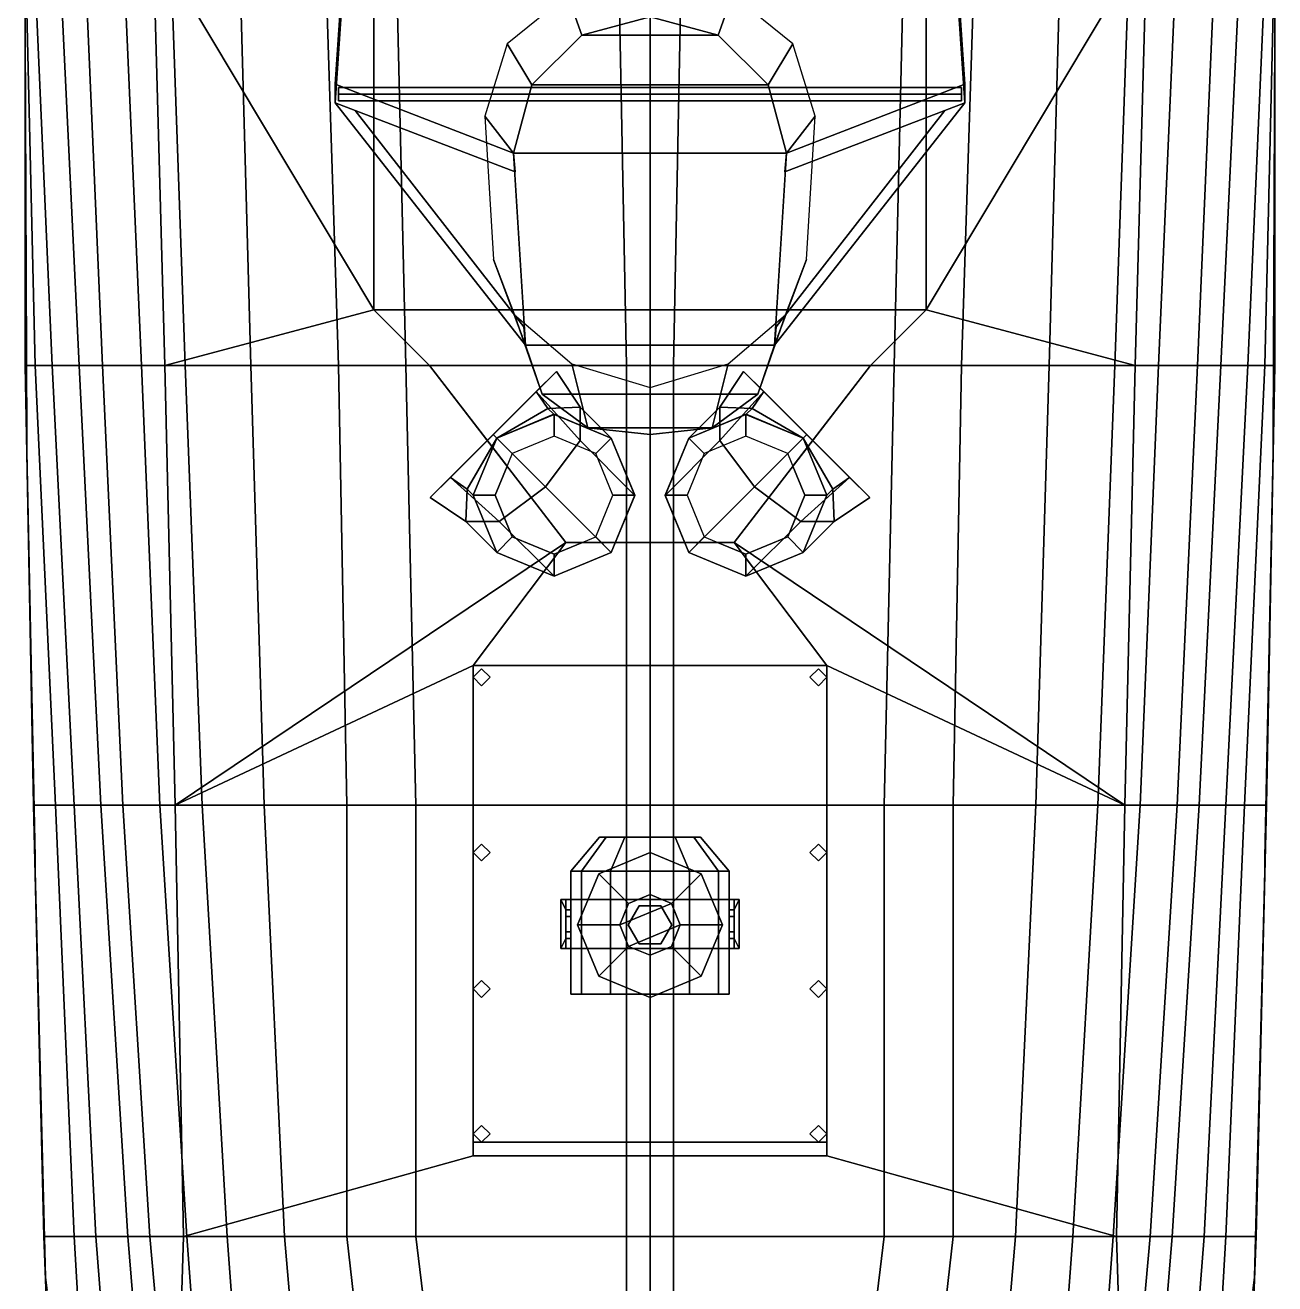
# Model space of a CAD drawing. Header units: millimetres. Extents: x -3.8 to 3.8, y -36.3 to 63.6.
# Drawn here: x -3.71 to 3.71, y -13.58 to -6.11 of the extents above; entities that cross this region are included whole.
import ezdxf

# ---------------------------------------------------------------- set-up
doc = ezdxf.new("R2010")
doc.units = ezdxf.units.MM
doc.layers.add('railings', color=6, linetype='Continuous')
doc.layers.add('superstructure', color=3, linetype='Continuous')

msp = doc.modelspace()

# ---------------------------------------------------------------- linework, layer by layer
for points in [[(-3.71, -5.61, 1.01), (-3.66, -5.61, 0.53), (-3.55, -8.13, 0.53), (-3.65, -8.13, 1.01)], [(-3.71, -5.61, 1.71), (-3.71, -5.61, 1.01), (-3.65, -8.13, 1.01), (-3.71, -8.13, 1.71)], [(-3.66, -5.61, 0.53), (-3.51, -5.61), (-3.39, -8.13), (-3.55, -8.13, 0.53)], [(-3.51, -5.61), (-3.36, -5.61, -0.27), (-3.25, -8.13, -0.27), (-3.39, -8.13)], [(-3.36, -5.61, -0.27), (-3.13, -5.61, -0.57), (-3.02, -8.13, -0.57), (-3.25, -8.13, -0.27)], [(-3.13, -5.61, -0.57), (-2.85, -5.61, -0.82), (-2.76, -8.13, -0.82), (-3.02, -8.13, -0.57)], [(-2.85, -5.61, -0.82), (-2.44, -5.61, -1.11), (-2.37, -8.13, -1.11), (-2.76, -8.13, -0.82)], [(-2.44, -5.61, -1.11), (-1.93, -5.61, -1.38), (-1.85, -8.13, -1.38), (-2.37, -8.13, -1.11)], [(-1.93, -5.61, -1.38), (-1.51, -5.61, -1.53), (-1.45, -8.13, -1.53), (-1.85, -8.13, -1.38)], [(-1.51, -5.61, -1.53), (-0.19, -5.61, -1.93), (-0.14, -8.13, -1.93), (-1.45, -8.13, -1.53)], [(0, -8.13, -1.93), (-0.14, -8.13, -1.93), (-0.19, -5.61, -1.93), (0, -5.61, -1.93)], [(0, -5.61, -1.93), (0.19, -5.61, -1.93), (0.14, -8.13, -1.93), (0, -8.13, -1.93)], [(1.45, -8.13, -1.53), (0.14, -8.13, -1.93), (0.19, -5.61, -1.93), (1.51, -5.61, -1.53)], [(1.85, -8.13, -1.38), (1.45, -8.13, -1.53), (1.51, -5.61, -1.53), (1.93, -5.61, -1.38)], [(2.37, -8.13, -1.11), (1.85, -8.13, -1.38), (1.93, -5.61, -1.38), (2.44, -5.61, -1.11)], [(2.76, -8.13, -0.82), (2.37, -8.13, -1.11), (2.44, -5.61, -1.11), (2.85, -5.61, -0.82)], [(3.02, -8.13, -0.57), (2.76, -8.13, -0.82), (2.85, -5.61, -0.82), (3.13, -5.61, -0.57)], [(3.25, -8.13, -0.27), (3.02, -8.13, -0.57), (3.13, -5.61, -0.57), (3.36, -5.61, -0.27)], [(3.39, -8.13), (3.25, -8.13, -0.27), (3.36, -5.61, -0.27), (3.51, -5.61)], [(3.55, -8.13, 0.53), (3.39, -8.13), (3.51, -5.61), (3.66, -5.61, 0.53)], [(3.65, -8.13, 1.01), (3.55, -8.13, 0.53), (3.66, -5.61, 0.53), (3.71, -5.61, 1.01)], [(3.71, -8.13, 1.71), (3.65, -8.13, 1.01), (3.71, -5.61, 1.01), (3.71, -5.61, 1.71)], [(-3.71, -8.13, 1.71), (-3.65, -8.13, 1.01), (-3.53, -10.74, 1.01), (-3.66, -10.74, 1.71)], [(-3.65, -8.13, 1.01), (-3.55, -8.13, 0.53), (-3.42, -10.74, 0.53), (-3.53, -10.74, 1.01)], [(-3.55, -8.13, 0.53), (-3.39, -8.13), (-3.26, -10.74), (-3.42, -10.74, 0.53)], [(-3.39, -8.13), (-3.25, -8.13, -0.27), (-3.13, -10.74, -0.27), (-3.26, -10.74)], [(-3.25, -8.13, -0.27), (-3.02, -8.13, -0.57), (-2.91, -10.74, -0.57), (-3.13, -10.74, -0.27)], [(-3.02, -8.13, -0.57), (-2.76, -8.13, -0.82), (-2.66, -10.74, -0.82), (-2.91, -10.74, -0.57)], [(-2.76, -8.13, -0.82), (-2.37, -8.13, -1.11), (-2.29, -10.74, -1.11), (-2.66, -10.74, -0.82)], [(-2.37, -8.13, -1.11), (-1.85, -8.13, -1.38), (-1.8, -10.74, -1.38), (-2.29, -10.74, -1.11)], [(-1.85, -8.13, -1.38), (-1.45, -8.13, -1.53), (-1.39, -10.74, -1.53), (-1.8, -10.74, -1.38)], [(-1.45, -8.13, -1.53), (-0.14, -8.13, -1.93), (-0.14, -10.74, -1.93), (-1.39, -10.74, -1.53)], [(0, -10.74, -1.93), (-0.14, -10.74, -1.93), (-0.14, -8.13, -1.93), (0, -8.13, -1.93)], [(0, -8.13, -1.93), (0.14, -8.13, -1.93), (0.14, -10.74, -1.93), (0, -10.74, -1.93)], [(1.39, -10.74, -1.53), (0.14, -10.74, -1.93), (0.14, -8.13, -1.93), (1.45, -8.13, -1.53)], [(1.8, -10.74, -1.38), (1.39, -10.74, -1.53), (1.45, -8.13, -1.53), (1.85, -8.13, -1.38)], [(2.29, -10.74, -1.11), (1.8, -10.74, -1.38), (1.85, -8.13, -1.38), (2.37, -8.13, -1.11)], [(2.66, -10.74, -0.82), (2.29, -10.74, -1.11), (2.37, -8.13, -1.11), (2.76, -8.13, -0.82)], [(2.91, -10.74, -0.57), (2.66, -10.74, -0.82), (2.76, -8.13, -0.82), (3.02, -8.13, -0.57)], [(3.13, -10.74, -0.27), (2.91, -10.74, -0.57), (3.02, -8.13, -0.57), (3.25, -8.13, -0.27)], [(3.26, -10.74), (3.13, -10.74, -0.27), (3.25, -8.13, -0.27), (3.39, -8.13)], [(3.42, -10.74, 0.53), (3.26, -10.74), (3.39, -8.13), (3.55, -8.13, 0.53)], [(3.53, -10.74, 1.01), (3.42, -10.74, 0.53), (3.55, -8.13, 0.53), (3.65, -8.13, 1.01)], [(3.66, -10.74, 1.71), (3.53, -10.74, 1.01), (3.65, -8.13, 1.01), (3.71, -8.13, 1.71)], [(-3.66, -10.74, 1.71), (-3.53, -10.74, 1.01), (-3.42, -13.3, 1.01), (-3.6, -13.3, 1.71)], [(-3.53, -10.74, 1.01), (-3.42, -10.74, 0.53), (-3.29, -13.3, 0.53), (-3.42, -13.3, 1.01)], [(-3.42, -10.74, 0.53), (-3.26, -10.74), (-3.1, -13.3), (-3.29, -13.3, 0.53)], [(-3.26, -10.74), (-3.13, -10.74, -0.27), (-2.97, -13.3, -0.27), (-3.1, -13.3)], [(-3.13, -10.74, -0.27), (-2.91, -10.74, -0.57), (-2.75, -13.3, -0.57), (-2.97, -13.3, -0.27)], [(-2.91, -10.74, -0.57), (-2.66, -10.74, -0.82), (-2.51, -13.3, -0.82), (-2.75, -13.3, -0.57)], [(-2.66, -10.74, -0.82), (-2.29, -10.74, -1.11), (-2.17, -13.3, -1.11), (-2.51, -13.3, -0.82)], [(-2.29, -10.74, -1.11), (-1.8, -10.74, -1.38), (-1.8, -13.3, -1.32), (-2.17, -13.3, -1.11)], [(-1.8, -10.74, -1.38), (-1.39, -10.74, -1.53), (-1.39, -13.3, -1.47), (-1.8, -13.3, -1.32)], [(-1.39, -10.74, -1.53), (-0.14, -10.74, -1.93), (-0.14, -13.3, -1.87), (-1.39, -13.3, -1.47)], [(0, -13.3, -1.87), (-0.14, -13.3, -1.87), (-0.14, -10.74, -1.93), (0, -10.74, -1.93)], [(0, -10.74, -1.93), (0.14, -10.74, -1.93), (0.14, -13.3, -1.87), (0, -13.3, -1.87)], [(1.39, -13.3, -1.47), (0.14, -13.3, -1.87), (0.14, -10.74, -1.93), (1.39, -10.74, -1.53)], [(1.8, -13.3, -1.32), (1.39, -13.3, -1.47), (1.39, -10.74, -1.53), (1.8, -10.74, -1.38)], [(2.17, -13.3, -1.11), (1.8, -13.3, -1.32), (1.8, -10.74, -1.38), (2.29, -10.74, -1.11)], [(2.51, -13.3, -0.82), (2.17, -13.3, -1.11), (2.29, -10.74, -1.11), (2.66, -10.74, -0.82)], [(2.75, -13.3, -0.57), (2.51, -13.3, -0.82), (2.66, -10.74, -0.82), (2.91, -10.74, -0.57)], [(2.97, -13.3, -0.27), (2.75, -13.3, -0.57), (2.91, -10.74, -0.57), (3.13, -10.74, -0.27)], [(3.1, -13.3), (2.97, -13.3, -0.27), (3.13, -10.74, -0.27), (3.26, -10.74)], [(3.29, -13.3, 0.53), (3.1, -13.3), (3.26, -10.74), (3.42, -10.74, 0.53)], [(3.42, -13.3, 1.01), (3.29, -13.3, 0.53), (3.42, -10.74, 0.53), (3.53, -10.74, 1.01)], [(3.6, -13.3, 1.71), (3.42, -13.3, 1.01), (3.53, -10.74, 1.01), (3.66, -10.74, 1.71)], [(-3.6, -13.3, 1.71), (-3.42, -13.3, 1.01), (-3.27, -15.86, 1.01), (-3.5, -15.86, 1.71)], [(-3.42, -13.3, 1.01), (-3.29, -13.3, 0.53), (-3.09, -15.86, 0.53), (-3.27, -15.86, 1.01)], [(-3.29, -13.3, 0.53), (-3.1, -13.3), (-2.89, -15.86), (-3.09, -15.86, 0.53)], [(-3.1, -13.3), (-2.97, -13.3, -0.27), (-2.74, -15.86, -0.27), (-2.89, -15.86)], [(-2.97, -13.3, -0.27), (-2.75, -13.3, -0.57), (-2.56, -15.86, -0.57), (-2.74, -15.86, -0.27)], [(-2.75, -13.3, -0.57), (-2.51, -13.3, -0.82), (-2.32, -15.86, -0.82), (-2.56, -15.86, -0.57)], [(-2.51, -13.3, -0.82), (-2.17, -13.3, -1.11), (-1.95, -15.86, -1.11), (-2.32, -15.86, -0.82)], [(-2.17, -13.3, -1.11), (-1.8, -13.3, -1.32), (-1.51, -15.86, -1.32), (-1.95, -15.86, -1.11)], [(-1.8, -13.3, -1.32), (-1.39, -13.3, -1.47), (-1.08, -15.86, -1.47), (-1.51, -15.86, -1.32)], [(-1.39, -13.3, -1.47), (-0.14, -13.3, -1.87), (-0.14, -15.86, -1.76), (-1.08, -15.86, -1.47)], [(0, -15.86, -1.76), (-0.14, -15.86, -1.76), (-0.14, -13.3, -1.87), (0, -13.3, -1.87)], [(0, -13.3, -1.87), (0.14, -13.3, -1.87), (0.14, -15.86, -1.76), (0, -15.86, -1.76)], [(1.08, -15.86, -1.47), (0.14, -15.86, -1.76), (0.14, -13.3, -1.87), (1.39, -13.3, -1.47)], [(1.51, -15.86, -1.32), (1.08, -15.86, -1.47), (1.39, -13.3, -1.47), (1.8, -13.3, -1.32)], [(1.95, -15.86, -1.11), (1.51, -15.86, -1.32), (1.8, -13.3, -1.32), (2.17, -13.3, -1.11)], [(2.32, -15.86, -0.82), (1.95, -15.86, -1.11), (2.17, -13.3, -1.11), (2.51, -13.3, -0.82)], [(2.56, -15.86, -0.57), (2.32, -15.86, -0.82), (2.51, -13.3, -0.82), (2.75, -13.3, -0.57)], [(2.74, -15.86, -0.27), (2.56, -15.86, -0.57), (2.75, -13.3, -0.57), (2.97, -13.3, -0.27)], [(2.89, -15.86), (2.74, -15.86, -0.27), (2.97, -13.3, -0.27), (3.1, -13.3)], [(3.09, -15.86, 0.53), (2.89, -15.86), (3.1, -13.3), (3.29, -13.3, 0.53)], [(3.27, -15.86, 1.01), (3.09, -15.86, 0.53), (3.29, -13.3, 0.53), (3.42, -13.3, 1.01)], [(3.5, -15.86, 1.71), (3.27, -15.86, 1.01), (3.42, -13.3, 1.01), (3.6, -13.3, 1.71)]]:
    msp.add_3dface(points)
at = {"layer": 'railings'}
for points in [[(-3.71, -6.07, 1.71), (-3.71, -6.07, 2.71), (-3.71, -6.15, 2.71), (-3.71, -6.15, 1.71)], [(-3.71, -6.15, 1.71), (-3.71, -6.15, 2.71), (-3.71, -6.07, 2.71), (-3.71, -6.07, 1.71)], [(3.71, -6.07, 1.71), (3.71, -6.07, 2.71), (3.71, -6.15, 2.71), (3.71, -6.15, 1.71)], [(3.71, -6.15, 1.71), (3.71, -6.15, 2.71), (3.71, -6.07, 2.71), (3.71, -6.07, 1.71)], [(-3.7, -8.56, 2.71), (-3.71, -6.15, 2.71), (-3.71, -6.15, 2.63), (-3.7, -8.56, 2.63)], [(-3.7, -8.56, 2.63), (-3.71, -6.15, 2.63), (-3.71, -6.15, 2.71), (-3.7, -8.56, 2.71)], [(-3.7, -8.56, 2.24), (-3.71, -6.15, 2.24), (-3.71, -6.15, 2.16), (-3.7, -8.56, 2.16)], [(-3.7, -8.56, 2.16), (-3.71, -6.15, 2.16), (-3.71, -6.15, 2.24), (-3.7, -8.56, 2.24)], [(3.7, -8.56, 2.16), (3.71, -6.15, 2.16), (3.71, -6.15, 2.24), (3.7, -8.56, 2.24)], [(3.7, -8.56, 2.24), (3.71, -6.15, 2.24), (3.71, -6.15, 2.16), (3.7, -8.56, 2.16)], [(3.7, -8.56, 2.71), (3.71, -6.15, 2.71), (3.71, -6.15, 2.63), (3.7, -8.56, 2.63)], [(3.7, -8.56, 2.63), (3.71, -6.15, 2.63), (3.71, -6.15, 2.71), (3.7, -8.56, 2.71)], [(-3.7, -8.64, 1.71), (-3.7, -8.64, 2.71), (-3.7, -8.56, 2.71), (-3.7, -8.56, 1.71)], [(-3.7, -8.56, 1.71), (-3.7, -8.56, 2.71), (-3.7, -8.64, 2.71), (-3.7, -8.64, 1.71)], [(3.7, -8.64, 1.71), (3.7, -8.64, 2.71), (3.7, -8.56, 2.71), (3.7, -8.56, 1.71)], [(3.7, -8.56, 1.71), (3.7, -8.56, 2.71), (3.7, -8.64, 2.71), (3.7, -8.64, 1.71)], [(-3.65, -11.05, 2.63), (-3.7, -8.64, 2.63), (-3.7, -8.64, 2.71), (-3.65, -11.05, 2.71)], [(-3.65, -11.05, 2.71), (-3.7, -8.64, 2.71), (-3.7, -8.64, 2.63), (-3.65, -11.05, 2.63)], [(-3.65, -11.05, 2.16), (-3.7, -8.64, 2.16), (-3.7, -8.64, 2.24), (-3.65, -11.05, 2.24)], [(-3.65, -11.05, 2.24), (-3.7, -8.64, 2.24), (-3.7, -8.64, 2.16), (-3.65, -11.05, 2.16)], [(3.65, -11.05, 2.24), (3.7, -8.64, 2.24), (3.7, -8.64, 2.16), (3.65, -11.05, 2.16)], [(3.65, -11.05, 2.16), (3.7, -8.64, 2.16), (3.7, -8.64, 2.24), (3.65, -11.05, 2.24)], [(3.65, -11.05, 2.63), (3.7, -8.64, 2.63), (3.7, -8.64, 2.71), (3.65, -11.05, 2.71)], [(3.65, -11.05, 2.71), (3.7, -8.64, 2.71), (3.7, -8.64, 2.63), (3.65, -11.05, 2.63)], [(-1.05, -9.99, 4.04), (-1.05, -9.99, 5.04), (-1.05, -9.91, 5.04), (-1.05, -9.91, 4.04)], [(-1.05, -9.91, 4.04), (-1.05, -9.91, 5.04), (-1.05, -9.99, 5.04), (-1.05, -9.99, 4.04)], [(-1.05, -9.91, 4.57), (1.05, -9.91, 4.57), (1.05, -9.91, 4.49), (-1.05, -9.91, 4.49)], [(-1.05, -9.91, 4.49), (1.05, -9.91, 4.49), (1.05, -9.91, 4.57), (-1.05, -9.91, 4.57)], [(-1.05, -9.91, 4.96), (1.05, -9.91, 4.96), (1.05, -9.91, 5.04), (-1.05, -9.91, 5.04)], [(-1.05, -9.91, 5.04), (1.05, -9.91, 5.04), (1.05, -9.91, 4.96), (-1.05, -9.91, 4.96)], [(1.05, -9.91, 4.04), (1.05, -9.91, 5.04), (1.05, -9.99, 5.04), (1.05, -9.99, 4.04)], [(1.05, -9.99, 4.04), (1.05, -9.99, 5.04), (1.05, -9.91, 5.04), (1.05, -9.91, 4.04)], [(-1.05, -11.31, 4.96), (-1.05, -9.99, 4.96), (-1.05, -9.99, 5.04), (-1.05, -11.31, 5.04)], [(-1.05, -11.31, 5.04), (-1.05, -9.99, 5.04), (-1.05, -9.99, 4.96), (-1.05, -11.31, 4.96)], [(-1.05, -11.31, 4.49), (-1.05, -9.99, 4.49), (-1.05, -9.99, 4.57), (-1.05, -11.31, 4.57)], [(-1.05, -11.31, 4.57), (-1.05, -9.99, 4.57), (-1.05, -9.99, 4.49), (-1.05, -11.31, 4.49)], [(1.05, -11.31, 4.57), (1.05, -9.99, 4.57), (1.05, -9.99, 4.49), (1.05, -11.31, 4.49)], [(1.05, -11.31, 4.49), (1.05, -9.99, 4.49), (1.05, -9.99, 4.57), (1.05, -11.31, 4.57)], [(1.05, -11.31, 4.96), (1.05, -9.99, 4.96), (1.05, -9.99, 5.04), (1.05, -11.31, 5.04)], [(1.05, -11.31, 5.04), (1.05, -9.99, 5.04), (1.05, -9.99, 4.96), (1.05, -11.31, 4.96)], [(-3.65, -11.05, 1.71), (-3.65, -11.05, 2.71), (-3.65, -11.13, 2.71), (-3.65, -11.13, 1.71)], [(-3.65, -11.13, 1.71), (-3.65, -11.13, 2.71), (-3.65, -11.05, 2.71), (-3.65, -11.05, 1.71)], [(3.65, -11.05, 1.71), (3.65, -11.05, 2.71), (3.65, -11.13, 2.71), (3.65, -11.13, 1.71)], [(3.65, -11.13, 1.71), (3.65, -11.13, 2.71), (3.65, -11.05, 2.71), (3.65, -11.05, 1.71)], [(-3.59, -13.54, 2.71), (-3.65, -11.13, 2.71), (-3.65, -11.13, 2.63), (-3.59, -13.54, 2.63)], [(-3.59, -13.54, 2.63), (-3.65, -11.13, 2.63), (-3.65, -11.13, 2.71), (-3.59, -13.54, 2.71)], [(-3.59, -13.54, 2.16), (-3.65, -11.13, 2.16), (-3.65, -11.13, 2.24), (-3.59, -13.54, 2.24)], [(-3.59, -13.54, 2.24), (-3.65, -11.13, 2.24), (-3.65, -11.13, 2.16), (-3.59, -13.54, 2.16)], [(3.59, -13.54, 2.24), (3.65, -11.13, 2.24), (3.65, -11.13, 2.16), (3.59, -13.54, 2.16)], [(3.59, -13.54, 2.16), (3.65, -11.13, 2.16), (3.65, -11.13, 2.24), (3.59, -13.54, 2.24)], [(3.59, -13.54, 2.63), (3.65, -11.13, 2.63), (3.65, -11.13, 2.71), (3.59, -13.54, 2.71)], [(3.59, -13.54, 2.71), (3.65, -11.13, 2.71), (3.65, -11.13, 2.63), (3.59, -13.54, 2.63)], [(-1.05, -11.31, 4.04), (-1.05, -11.31, 5.04), (-1.05, -11.39, 5.04), (-1.05, -11.39, 4.04)], [(-1.05, -11.39, 4.04), (-1.05, -11.39, 5.04), (-1.05, -11.31, 5.04), (-1.05, -11.31, 4.04)], [(1.05, -11.39, 4.04), (1.05, -11.39, 5.04), (1.05, -11.31, 5.04), (1.05, -11.31, 4.04)], [(1.05, -11.31, 4.04), (1.05, -11.31, 5.04), (1.05, -11.39, 5.04), (1.05, -11.39, 4.04)], [(-1.05, -12.66, 4.96), (-1.05, -11.39, 4.96), (-1.05, -11.39, 5.04), (-1.05, -12.66, 5.04)], [(-1.05, -12.66, 5.04), (-1.05, -11.39, 5.04), (-1.05, -11.39, 4.96), (-1.05, -12.66, 4.96)], [(-1.05, -12.66, 4.57), (-1.05, -11.39, 4.57), (-1.05, -11.39, 4.49), (-1.05, -12.66, 4.49)], [(-1.05, -12.66, 4.49), (-1.05, -11.39, 4.49), (-1.05, -11.39, 4.57), (-1.05, -12.66, 4.57)], [(1.05, -12.66, 4.49), (1.05, -11.39, 4.49), (1.05, -11.39, 4.57), (1.05, -12.66, 4.57)], [(1.05, -12.66, 4.57), (1.05, -11.39, 4.57), (1.05, -11.39, 4.49), (1.05, -12.66, 4.49)], [(1.05, -12.66, 5.04), (1.05, -11.39, 5.04), (1.05, -11.39, 4.96), (1.05, -12.66, 4.96)], [(1.05, -12.66, 4.96), (1.05, -11.39, 4.96), (1.05, -11.39, 5.04), (1.05, -12.66, 5.04)], [(-1.05, -12.66, 4.04), (-1.05, -12.66, 5.04), (-1.05, -12.74, 5.04), (-1.05, -12.74, 4.04)], [(-1.05, -12.74, 4.04), (-1.05, -12.74, 5.04), (-1.05, -12.66, 5.04), (-1.05, -12.66, 4.04)], [(1.05, -12.66, 4.04), (1.05, -12.66, 5.04), (1.05, -12.74, 5.04), (1.05, -12.74, 4.04)], [(1.05, -12.74, 4.04), (1.05, -12.74, 5.04), (1.05, -12.66, 5.04), (1.05, -12.66, 4.04)], [(-1.05, -12.74, 4.96), (1.05, -12.74, 4.96), (1.05, -12.74, 5.04), (-1.05, -12.74, 5.04)], [(-1.05, -12.74, 5.04), (1.05, -12.74, 5.04), (1.05, -12.74, 4.96), (-1.05, -12.74, 4.96)], [(-1.05, -12.74, 4.57), (1.05, -12.74, 4.57), (1.05, -12.74, 4.49), (-1.05, -12.74, 4.49)], [(-1.05, -12.74, 4.49), (1.05, -12.74, 4.49), (1.05, -12.74, 4.57), (-1.05, -12.74, 4.57)], [(-3.58, -13.62, 1.71), (-3.58, -13.62, 2.71), (-3.59, -13.54, 2.71), (-3.59, -13.54, 1.71)], [(-3.59, -13.54, 1.71), (-3.59, -13.54, 2.71), (-3.58, -13.62, 2.71), (-3.58, -13.62, 1.71)], [(3.59, -13.54, 1.71), (3.59, -13.54, 2.71), (3.58, -13.62, 2.71), (3.58, -13.62, 1.71)], [(3.58, -13.62, 1.71), (3.58, -13.62, 2.71), (3.59, -13.54, 2.71), (3.59, -13.54, 1.71)]]:
    msp.add_3dface(points, dxfattribs=at)
at = {"layer": 'superstructure'}
for points in [[(-0.5, 13.67, 17.71), (-0.5, 13.76, 17.69), (-1.87, -6.46, 8.6), (-1.87, -6.57, 8.6)], [(-1.87, -6.57, 8.6), (-1.87, -6.46, 8.6), (-0.5, 13.76, 17.69), (-0.5, 13.67, 17.71)], [(1.87, -6.57, 8.6), (1.87, -6.46, 8.6), (0.5, 13.76, 17.69), (0.5, 13.67, 17.71)], [(0.5, 13.67, 17.71), (0.5, 13.76, 17.69), (1.87, -6.46, 8.6), (1.87, -6.57, 8.6)], [(-1.64, -4.16, 2.0585), (-3, -3.08, 2.05), (-2.95, -5.61, 2.07), (-1.64, -7.8, 2.0874)], [(2.95, -5.61, 2.07), (3, -3.08, 2.05), (1.64, -4.16, 2.0585), (1.64, -7.8, 2.0874)], [(1.64, -7.8, 2.72), (1.64, -4.16, 2.72), (-1.64, -4.16, 2.72), (-1.64, -7.8, 2.72)], [(-1.64, -4.16, 2.72), (-1.64, -4.16, 2.0585), (-1.64, -7.8, 2.0874), (-1.64, -7.8, 2.72)], [(1.64, -7.8, 2.0874), (1.64, -4.16, 2.0585), (1.64, -4.16, 2.72), (1.64, -7.8, 2.72)], [(-3.71, -5.61, 1.71), (-3.71, -8.13, 1.71), (-2.88, -8.13, 2.09), (-2.95, -5.61, 2.07)], [(-2.88, -8.13, 2.09), (-2.88, -8.13, 2.09), (-1.64, -7.8, 2.0874), (-2.95, -5.61, 2.07)], [(2.88, -8.13, 2.09), (2.95, -5.61, 2.07), (1.64, -7.8, 2.0874)], [(2.95, -5.61, 2.07), (2.88, -8.13, 2.09), (3.71, -8.13, 1.71), (3.71, -5.61, 1.71)], [(0, -5.83, 2.72), (-0.49, -5.93, 2.72), (-0.405, -6.1685, 6.67), (0, -6.06, 6.68)], [(0.49, -5.93, 2.72), (0, -5.83, 2.72), (0, -6.06, 6.68), (0.405, -6.1685, 6.67)], [(-0.49, -5.93, 2.72), (-0.8487, -6.22, 2.72), (-0.7015, -6.465, 6.64), (-0.405, -6.1685, 6.67)], [(0.8487, -6.22, 2.72), (0.49, -5.93, 2.72), (0.405, -6.1685, 6.67), (0.7015, -6.465, 6.64)], [(0.405, -6.1685, 6.67), (0, -6.06, 6.68), (0, -6.06, 6.68), (-0.405, -6.1685, 6.67)], [(0.7015, -6.465, 6.64), (0.405, -6.1685, 6.67), (-0.405, -6.1685, 6.67), (-0.7015, -6.465, 6.64)], [(-0.8487, -6.22, 2.72), (-0.98, -6.65, 2.72), (-0.81, -6.87, 6.6), (-0.7015, -6.465, 6.64)], [(0.98, -6.65, 2.72), (0.8487, -6.22, 2.72), (0.7015, -6.465, 6.64), (0.81, -6.87, 6.6)], [(-1.87, -6.57, 8.6), (-1.87, -6.46, 8.6), (-0.81, -6.87, 6.58), (-0.8, -6.98, 6.58)], [(-0.8, -6.98, 6.58), (-0.81, -6.87, 6.58), (-1.87, -6.46, 8.6), (-1.87, -6.57, 8.6)], [(-1.85, -6.48, 8.55), (-1.85, -6.52, 8.59), (1.85, -6.52, 8.59), (1.85, -6.48, 8.55)], [(-1.85, -6.52, 8.51), (-1.85, -6.48, 8.55), (1.85, -6.48, 8.55), (1.85, -6.52, 8.51)], [(0.81, -6.87, 6.6), (0.7015, -6.465, 6.64), (-0.7015, -6.465, 6.64), (-0.81, -6.87, 6.6)], [(0.8, -6.98, 6.58), (0.81, -6.87, 6.58), (1.87, -6.46, 8.6), (1.87, -6.57, 8.6)], [(1.87, -6.57, 8.6), (1.87, -6.46, 8.6), (0.81, -6.87, 6.58), (0.8, -6.98, 6.58)], [(-0.74, -8.01, 6.5), (-0.75, -7.9, 6.5), (-1.75, -6.6162, 8.3721), (-1.87, -6.57, 8.6)], [(-1.87, -6.57, 8.6), (-1.75, -6.6162, 8.3721), (-0.75, -7.9, 6.5), (-0.74, -8.01, 6.5)], [(-1.85, -6.52, 8.59), (-1.85, -6.56, 8.55), (1.85, -6.56, 8.55), (1.85, -6.52, 8.59)], [(-1.85, -6.56, 8.55), (-1.85, -6.52, 8.51), (1.85, -6.52, 8.51), (1.85, -6.56, 8.55)], [(0.74, -8.01, 6.5), (0.75, -7.9, 6.5), (1.75, -6.6162, 8.3721), (1.87, -6.57, 8.6)], [(1.87, -6.57, 8.6), (1.75, -6.6162, 8.3721), (0.75, -7.9, 6.5), (0.74, -8.01, 6.5)], [(-0.98, -6.65, 2.72), (-0.93, -7.5, 2.72), (-0.74, -8.01, 6.51), (-0.81, -6.87, 6.6)], [(0.93, -7.5, 2.72), (0.98, -6.65, 2.72), (0.81, -6.87, 6.6), (0.74, -8.01, 6.51)], [(0.74, -8.01, 6.51), (0.81, -6.87, 6.6), (-0.81, -6.87, 6.6), (-0.74, -8.01, 6.51)], [(-0.93, -7.5, 2.72), (-0.8054, -7.83, 2.72), (-0.6409, -8.3, 6.48), (-0.74, -8.01, 6.51)], [(0.8054, -7.83, 2.72), (0.93, -7.5, 2.72), (0.74, -8.01, 6.51), (0.6409, -8.3, 6.48)], [(-2.88, -8.13, 2.09), (-2.88, -8.13, 2.09), (-1.31, -8.13, 2.09), (-1.64, -7.8, 2.0874)], [(-1.64, -7.8, 2.72), (-1.64, -7.8, 2.0874), (-1.31, -8.13, 2.09), (-1.31, -8.13, 2.72)], [(1.31, -8.13, 2.72), (1.64, -7.8, 2.72), (-1.64, -7.8, 2.72), (-1.31, -8.13, 2.72)], [(-0.8054, -7.83, 2.72), (-0.465, -8.12, 2.72), (-0.37, -8.5, 6.45), (-0.6409, -8.3, 6.48)], [(0.465, -8.12, 2.72), (0.8054, -7.83, 2.72), (0.6409, -8.3, 6.48), (0.37, -8.5, 6.45)], [(1.31, -8.13, 2.09), (1.64, -7.8, 2.0874), (1.64, -7.8, 2.72), (1.31, -8.13, 2.72)], [(2.88, -8.13, 2.09), (1.64, -7.8, 2.0874), (1.31, -8.13, 2.09)], [(0.6409, -8.3, 6.48), (0.74, -8.01, 6.51), (-0.74, -8.01, 6.51), (-0.6409, -8.3, 6.48)], [(-3.71, -8.13, 1.71), (-3.66, -10.74, 1.71), (-2.82, -10.74, 2.15), (-2.88, -8.13, 2.09)], [(-2.88, -8.13, 2.09), (-2.82, -10.74, 2.15), (-0.5, -9.18, 2.1141), (-1.31, -8.13, 2.09)], [(0.5, -9.18, 2.72), (1.31, -8.13, 2.72), (-1.31, -8.13, 2.72), (-0.5, -9.18, 2.72)], [(-1.31, -8.13, 2.72), (-1.31, -8.13, 2.09), (-0.8487, -8.7279, 2.1037), (-0.8487, -8.7279, 2.72)], [(-0.465, -8.12, 2.72), (0, -8.26, 2.72), (0, -8.54, 6.44), (-0.37, -8.5, 6.45)], [(0, -8.26, 2.72), (0.465, -8.12, 2.72), (0.37, -8.5, 6.45), (0, -8.54, 6.44)], [(0.5, -9.18, 2.1141), (2.82, -10.74, 2.15), (2.88, -8.13, 2.09), (1.31, -8.13, 2.09)], [(0.8487, -8.7279, 2.1037), (1.31, -8.13, 2.09), (1.31, -8.13, 2.72), (0.8487, -8.7279, 2.72)], [(2.88, -8.13, 2.09), (2.82, -10.74, 2.15), (3.66, -10.74, 1.71), (3.71, -8.13, 1.71)], [(-1.3054, -8.9141, 4.33), (-1.1852, -8.7939, 4.76), (-0.6761, -8.2848, 4.76), (-0.5559, -8.1646, 4.33)], [(-1.1852, -8.7939, 3.92), (-1.3054, -8.9141, 4.33), (-0.5559, -8.1646, 4.33), (-0.6761, -8.2848, 3.92)], [(-0.5559, -8.1646, 4.33), (-0.6761, -8.2848, 4.76), (-0.4149, -8.5751, 4.6694), (-0.4144, -8.3767, 4.33)], [(-0.6761, -8.2848, 3.92), (-0.5559, -8.1646, 4.33), (-0.4144, -8.3767, 4.33), (-0.6058, -8.3842, 3.9906)], [(0.5559, -8.1646, 4.33), (0.6761, -8.2848, 3.92), (0.6058, -8.3842, 3.9906), (0.4144, -8.3767, 4.33)], [(0.6761, -8.2848, 4.76), (0.5559, -8.1646, 4.33), (0.4144, -8.3767, 4.33), (0.4149, -8.5751, 4.6694)], [(0.5559, -8.1646, 4.33), (0.6761, -8.2848, 4.76), (1.1852, -8.7939, 4.76), (1.3054, -8.9141, 4.33)], [(0.6761, -8.2848, 3.92), (0.5559, -8.1646, 4.33), (1.3054, -8.9141, 4.33), (1.1852, -8.7939, 3.92)], [(-0.9306, -8.5394, 3.79), (-1.1852, -8.7939, 3.92), (-0.6761, -8.2848, 3.92), (-0.9306, -8.5394, 3.79)], [(-0.9306, -8.5394, 4.95), (-0.6761, -8.2848, 4.76), (-1.1852, -8.7939, 4.76), (-0.9306, -8.5394, 4.95)], [(-0.9306, -8.5394, 3.79), (-0.6761, -8.2848, 3.92), (-0.6058, -8.3842, 3.9906), (-0.9094, -8.5606, 3.85)], [(-0.6761, -8.2848, 4.76), (-0.9306, -8.5394, 4.95), (-0.6195, -8.8505, 4.81), (-0.4149, -8.5751, 4.6694)], [(0.9306, -8.5394, 4.95), (0.6761, -8.2848, 4.76), (0.4149, -8.5751, 4.6694), (0.6195, -8.8505, 4.81)], [(0.6761, -8.2848, 3.92), (0.9306, -8.5394, 3.79), (0.9094, -8.5606, 3.85), (0.6058, -8.3842, 3.9906)], [(0.9306, -8.5394, 4.95), (1.1852, -8.7939, 4.76), (0.6761, -8.2848, 4.76), (0.9306, -8.5394, 4.95)], [(0.9306, -8.5394, 3.79), (0.6761, -8.2848, 3.92), (1.1852, -8.7939, 3.92), (0.9306, -8.5394, 3.79)], [(0.37, -8.5, 6.45), (0.6409, -8.3, 6.48), (-0.6409, -8.3, 6.48), (-0.37, -8.5, 6.45)], [(-0.9094, -8.5606, 3.85), (-0.6058, -8.3842, 3.9906), (-0.5704, -8.4196, 3.6206), (-0.9094, -8.5606, 3.48)], [(-0.57, -8.42, 3.01), (-0.9094, -8.5606, 3.01), (-0.9094, -8.5606, 3.48), (-0.5704, -8.4196, 3.6206)], [(-0.9094, -8.5606, 3.01), (-0.57, -8.42, 3.01), (-0.57, -8.55, 2.72), (-0.8175, -8.6525, 2.72)], [(-0.6058, -8.3842, 3.9906), (-0.4144, -8.3767, 4.33), (-0.2306, -8.5606, 3.96), (-0.5704, -8.4196, 3.6206)], [(-0.2306, -8.5606, 3.01), (-0.57, -8.42, 3.01), (-0.5704, -8.4196, 3.6206), (-0.2306, -8.5606, 3.96)], [(-0.57, -8.42, 3.01), (-0.2306, -8.5606, 3.01), (-0.3225, -8.6525, 2.72), (-0.57, -8.55, 2.72)], [(-0.4144, -8.3767, 4.33), (-0.4149, -8.5751, 4.6694), (-0.0896, -8.9004, 4.2994), (-0.2306, -8.5606, 3.96)], [(0.4149, -8.5751, 4.6694), (0.4144, -8.3767, 4.33), (0.2306, -8.5606, 3.96), (0.0896, -8.9004, 4.2994)], [(0.4144, -8.3767, 4.33), (0.6058, -8.3842, 3.9906), (0.5704, -8.4196, 3.6206), (0.2306, -8.5606, 3.96)], [(0.57, -8.42, 3.01), (0.2306, -8.5606, 3.01), (0.2306, -8.5606, 3.96), (0.5704, -8.4196, 3.6206)], [(0.2306, -8.5606, 3.01), (0.57, -8.42, 3.01), (0.57, -8.55, 2.72), (0.3225, -8.6525, 2.72)], [(0.9094, -8.5606, 3.01), (0.57, -8.42, 3.01), (0.5704, -8.4196, 3.6206), (0.9094, -8.5606, 3.48)], [(0.57, -8.42, 3.01), (0.9094, -8.5606, 3.01), (0.8175, -8.6525, 2.72), (0.57, -8.55, 2.72)], [(0.6058, -8.3842, 3.9906), (0.9094, -8.5606, 3.85), (0.9094, -8.5606, 3.48), (0.5704, -8.4196, 3.6206)], [(0, -8.54, 6.44), (0.37, -8.5, 6.45), (-0.37, -8.5, 6.45), (0, -8.54, 6.44)], [(-1.1852, -8.7939, 3.92), (-0.9306, -8.5394, 3.79), (-0.9094, -8.5606, 3.85), (-1.0858, -8.8642, 3.9906)], [(-0.9306, -8.5394, 4.95), (-1.1852, -8.7939, 4.76), (-0.8949, -9.0551, 4.6694), (-0.6195, -8.8505, 4.81)], [(-1.0858, -8.8642, 3.9906), (-0.9094, -8.5606, 3.85), (-0.9094, -8.5606, 3.48), (-1.0504, -8.8996, 3.6206)], [(-0.9094, -8.5606, 3.01), (-1.05, -8.9, 3.01), (-1.0504, -8.8996, 3.6206), (-0.9094, -8.5606, 3.48)], [(-1.05, -8.9, 3.01), (-0.9094, -8.5606, 3.01), (-0.8175, -8.6525, 2.72), (-0.92, -8.9, 2.72)], [(-0.4149, -8.5751, 4.6694), (-0.6195, -8.8505, 4.81), (-0.2306, -9.2394, 4.44), (-0.0896, -8.9004, 4.2994)], [(-0.2306, -8.5606, 3.01), (-0.09, -8.9, 3.01), (-0.22, -8.9, 2.72), (-0.3225, -8.6525, 2.72)], [(-0.09, -8.9, 3.01), (-0.2306, -8.5606, 3.01), (-0.2306, -8.5606, 3.96), (-0.0896, -8.9004, 4.2994)], [(0.2306, -8.5606, 3.01), (0.09, -8.9, 3.01), (0.0896, -8.9004, 4.2994), (0.2306, -8.5606, 3.96)], [(0.6195, -8.8505, 4.81), (0.4149, -8.5751, 4.6694), (0.0896, -8.9004, 4.2994), (0.2306, -9.2394, 4.44)], [(0.09, -8.9, 3.01), (0.2306, -8.5606, 3.01), (0.3225, -8.6525, 2.72), (0.22, -8.9, 2.72)], [(1.1852, -8.7939, 4.76), (0.9306, -8.5394, 4.95), (0.6195, -8.8505, 4.81), (0.8949, -9.0551, 4.6694)], [(0.9094, -8.5606, 3.01), (1.05, -8.9, 3.01), (0.92, -8.9, 2.72), (0.8175, -8.6525, 2.72)], [(0.9306, -8.5394, 3.79), (1.1852, -8.7939, 3.92), (1.0858, -8.8642, 3.9906), (0.9094, -8.5606, 3.85)], [(1.05, -8.9, 3.01), (0.9094, -8.5606, 3.01), (0.9094, -8.5606, 3.48), (1.0504, -8.8996, 3.6206)], [(0.9094, -8.5606, 3.85), (1.0858, -8.8642, 3.9906), (1.0504, -8.8996, 3.6206), (0.9094, -8.5606, 3.48)], [(-0.8487, -8.7279, 2.1037), (-0.92, -8.9, 2.1), (-0.92, -8.9, 2.72), (-0.8487, -8.7279, 2.72)], [(0.92, -8.9, 2.1), (0.8487, -8.7279, 2.1037), (0.8487, -8.7279, 2.72), (0.92, -8.9, 2.72)], [(-1.1852, -8.7939, 4.76), (-1.3054, -8.9141, 4.33), (-1.0933, -9.0556, 4.33), (-0.8949, -9.0551, 4.6694)], [(-1.3054, -8.9141, 4.33), (-1.1852, -8.7939, 3.92), (-1.0858, -8.8642, 3.9906), (-1.0933, -9.0556, 4.33)], [(1.3054, -8.9141, 4.33), (1.1852, -8.7939, 4.76), (0.8949, -9.0551, 4.6694), (1.0933, -9.0556, 4.33)], [(1.1852, -8.7939, 3.92), (1.3054, -8.9141, 4.33), (1.0933, -9.0556, 4.33), (1.0858, -8.8642, 3.9906)], [(-1.0933, -9.0556, 4.33), (-1.0858, -8.8642, 3.9906), (-1.0504, -8.8996, 3.6206), (-0.9094, -9.2394, 3.96)], [(-0.6195, -8.8505, 4.81), (-0.8949, -9.0551, 4.6694), (-0.5696, -9.3804, 4.2994), (-0.2306, -9.2394, 4.44)], [(0.8949, -9.0551, 4.6694), (0.6195, -8.8505, 4.81), (0.2306, -9.2394, 4.44), (0.5696, -9.3804, 4.2994)], [(1.0858, -8.8642, 3.9906), (1.0933, -9.0556, 4.33), (0.9094, -9.2394, 3.96), (1.0504, -8.8996, 3.6206)], [(-1.05, -8.9, 3.01), (-0.9094, -9.2394, 3.01), (-0.9094, -9.2394, 3.96), (-1.0504, -8.8996, 3.6206)], [(-0.9094, -9.2394, 3.01), (-1.05, -8.9, 3.01), (-0.92, -8.9, 2.72), (-0.8175, -9.1475, 2.72)], [(-0.92, -8.9, 2.1), (-0.8175, -9.1475, 2.11), (-0.8175, -9.1475, 2.72), (-0.92, -8.9, 2.72)], [(-0.09, -8.9, 3.01), (-0.2306, -9.2394, 3.01), (-0.3225, -9.1475, 2.72), (-0.22, -8.9, 2.72)], [(-0.2306, -9.2394, 3.01), (-0.09, -8.9, 3.01), (-0.0896, -8.9004, 4.2994), (-0.2306, -9.2394, 4.44)], [(0.09, -8.9, 3.01), (0.2306, -9.2394, 3.01), (0.2306, -9.2394, 4.44), (0.0896, -8.9004, 4.2994)], [(0.2306, -9.2394, 3.01), (0.09, -8.9, 3.01), (0.22, -8.9, 2.72), (0.3225, -9.1475, 2.72)], [(1.05, -8.9, 3.01), (0.9094, -9.2394, 3.01), (0.8175, -9.1475, 2.72), (0.92, -8.9, 2.72)], [(0.8175, -9.1475, 2.11), (0.92, -8.9, 2.1), (0.92, -8.9, 2.72), (0.8175, -9.1475, 2.72)], [(0.9094, -9.2394, 3.01), (1.05, -8.9, 3.01), (1.0504, -8.8996, 3.6206), (0.9094, -9.2394, 3.96)], [(-0.8949, -9.0551, 4.6694), (-1.0933, -9.0556, 4.33), (-0.9094, -9.2394, 3.96), (-0.5696, -9.3804, 4.2994)], [(1.0933, -9.0556, 4.33), (0.8949, -9.0551, 4.6694), (0.5696, -9.3804, 4.2994), (0.9094, -9.2394, 3.96)], [(-0.5, -9.18, 2.1141), (-2.82, -10.74, 2.15), (-2.82, -10.74, 2.15), (-1.05, -9.91, 2.1309)], [(-0.5, -9.18, 2.1141), (-1.05, -9.91, 2.1309), (1.05, -9.91, 2.1309), (0.5, -9.18, 2.1141)], [(-0.57, -9.38, 3.01), (-0.9094, -9.2394, 3.01), (-0.8175, -9.1475, 2.72), (-0.57, -9.25, 2.72)], [(-0.8175, -9.1475, 2.11), (-0.57, -9.25, 2.11), (-0.57, -9.25, 2.72), (-0.8175, -9.1475, 2.72)], [(-0.2306, -9.2394, 3.01), (-0.57, -9.38, 3.01), (-0.57, -9.25, 2.72), (-0.3225, -9.1475, 2.72)], [(-0.57, -9.25, 2.11), (-0.401, -9.18, 2.1141), (-0.401, -9.18, 2.72), (-0.57, -9.25, 2.72)], [(-0.401, -9.18, 2.72), (-0.401, -9.18, 2.1141), (0.401, -9.18, 2.1141), (0.401, -9.18, 2.72)], [(0.57, -9.38, 3.01), (0.2306, -9.2394, 3.01), (0.3225, -9.1475, 2.72), (0.57, -9.25, 2.72)], [(0.401, -9.18, 2.1141), (0.57, -9.25, 2.11), (0.57, -9.25, 2.72), (0.401, -9.18, 2.72)], [(2.82, -10.74, 2.15), (2.82, -10.74, 2.15), (0.5, -9.18, 2.1141), (1.05, -9.91, 2.1309)], [(0.9094, -9.2394, 3.01), (0.57, -9.38, 3.01), (0.57, -9.25, 2.72), (0.8175, -9.1475, 2.72)], [(0.57, -9.25, 2.11), (0.8175, -9.1475, 2.11), (0.8175, -9.1475, 2.72), (0.57, -9.25, 2.72)], [(-0.9094, -9.2394, 3.01), (-0.57, -9.38, 3.01), (-0.5696, -9.3804, 4.2994), (-0.9094, -9.2394, 3.96)], [(-0.57, -9.38, 3.01), (-0.2306, -9.2394, 3.01), (-0.2306, -9.2394, 4.44), (-0.5696, -9.3804, 4.2994)], [(0.2306, -9.2394, 3.01), (0.57, -9.38, 3.01), (0.5696, -9.3804, 4.2994), (0.2306, -9.2394, 4.44)], [(0.57, -9.38, 3.01), (0.9094, -9.2394, 3.01), (0.9094, -9.2394, 3.96), (0.5696, -9.3804, 4.2994)], [(-1.05, -9.91, 2.1309), (-2.82, -10.74, 2.15), (-2.82, -10.74, 2.15), (-1.05, -10.74, 2.15)], [(-1.05, -9.91, 2.63), (-1.05, -9.91, 2.1309), (-1.05, -10.74, 2.15), (-1.05, -10.74, 2.63)], [(1.05, -12.82, 2.63), (1.05, -9.91, 2.63), (-1.05, -9.91, 2.63), (-1.05, -12.82, 2.63)], [(1.05, -9.91, 2.63), (1.05, -9.91, 2.1309), (-1.05, -9.91, 2.1309), (-1.05, -9.91, 2.63)], [(-1.05, -9.91, 4.04), (-1.05, -9.91, 3.88), (-1.05, -12.74, 3.88), (-1.05, -12.74, 4.04)], [(1.05, -9.91, 4.04), (1.05, -9.91, 3.88), (-1.05, -9.91, 3.88), (-1.05, -9.91, 4.04)], [(-1.05, -12.74, 3.88), (-1.05, -9.91, 3.88), (1.05, -9.91, 3.88), (1.05, -12.74, 3.88)], [(1.05, -12.74, 4.04), (1.05, -9.91, 4.04), (-1.05, -9.91, 4.04), (-1.05, -12.74, 4.04)], [(-1, -9.93, 2.63), (-1.05, -9.98, 2.63), (-1.05, -9.98, 3.88), (-1, -9.93, 3.88)], [(-0.95, -9.98, 2.63), (-1, -9.93, 2.63), (-1, -9.93, 3.88), (-0.95, -9.98, 3.88)], [(1, -9.93, 2.63), (0.95, -9.98, 2.63), (0.95, -9.98, 3.88), (1, -9.93, 3.88)], [(1.05, -9.98, 2.63), (1, -9.93, 2.63), (1, -9.93, 3.88), (1.05, -9.98, 3.88)], [(1.05, -10.74, 2.15), (1.05, -9.91, 2.1309), (1.05, -9.91, 2.63), (1.05, -10.74, 2.63)], [(2.82, -10.74, 2.15), (2.82, -10.74, 2.15), (1.05, -9.91, 2.1309), (1.05, -10.74, 2.15)], [(1.05, -12.74, 3.88), (1.05, -9.91, 3.88), (1.05, -9.91, 4.04), (1.05, -12.74, 4.04)], [(-1.05, -9.98, 2.63), (-1, -10.03, 2.63), (-1, -10.03, 3.88), (-1.05, -9.98, 3.88)], [(-1, -10.03, 2.63), (-0.95, -9.98, 2.63), (-0.95, -9.98, 3.88), (-1, -10.03, 3.88)], [(0.95, -9.98, 2.63), (1, -10.03, 2.63), (1, -10.03, 3.88), (0.95, -9.98, 3.88)], [(1, -10.03, 2.63), (1.05, -9.98, 2.63), (1.05, -9.98, 3.88), (1, -10.03, 3.88)], [(-3.66, -10.74, 1.71), (-3.6, -13.3, 1.71), (-2.77, -13.3, 2.14), (-2.82, -10.74, 2.15)], [(-1.05, -10.74, 2.15), (-2.82, -10.74, 2.15), (-2.77, -13.3, 2.14), (-1.05, -12.82, 2.1419)], [(-1.05, -10.74, 2.63), (-1.05, -10.74, 2.15), (-1.05, -12.82, 2.1419), (-1.05, -12.82, 2.63)], [(1.05, -12.82, 2.1419), (1.05, -10.74, 2.15), (1.05, -10.74, 2.63), (1.05, -12.82, 2.63)], [(2.77, -13.3, 2.14), (2.82, -10.74, 2.15), (1.05, -10.74, 2.15), (1.05, -12.82, 2.1419)], [(2.82, -10.74, 2.15), (2.77, -13.3, 2.14), (3.6, -13.3, 1.71), (3.66, -10.74, 1.71)], [(-1, -10.97, 2.63), (-1.05, -11.02, 2.63), (-1.05, -11.02, 3.88), (-1, -10.97, 3.88)], [(-0.95, -11.02, 2.63), (-1, -10.97, 2.63), (-1, -10.97, 3.88), (-0.95, -11.02, 3.88)], [(-0.47, -11.13, 5.33), (-0.407, -11.13, 5.565), (-0.2598, -10.93, 5.48), (-0.3, -10.93, 5.33)], [(-0.407, -11.13, 5.095), (-0.47, -11.13, 5.33), (-0.3, -10.93, 5.33), (-0.2598, -10.93, 5.18)], [(-0.407, -11.13, 5.565), (-0.235, -11.13, 5.737), (-0.15, -10.93, 5.5898), (-0.2598, -10.93, 5.48)], [(-0.235, -11.13, 4.923), (-0.407, -11.13, 5.095), (-0.2598, -10.93, 5.18), (-0.15, -10.93, 5.0702)], [(-0.2598, -10.93, 5.48), (0.15, -10.93, 5.0702), (0, -10.93, 5.03), (-0.3, -10.93, 5.33)], [(-0.3, -10.93, 5.33), (0, -10.93, 5.03), (-0.15, -10.93, 5.0702), (-0.2598, -10.93, 5.18)], [(-0.15, -10.93, 5.5898), (0.2598, -10.93, 5.18), (0.15, -10.93, 5.0702), (-0.2598, -10.93, 5.48)], [(-0.235, -11.13, 5.737), (0, -11.13, 5.8), (0, -10.93, 5.63), (-0.15, -10.93, 5.5898)], [(0, -11.13, 4.86), (-0.235, -11.13, 4.923), (-0.15, -10.93, 5.0702), (0, -10.93, 5.03)], [(0, -10.93, 5.63), (0.3, -10.93, 5.33), (0.2598, -10.93, 5.18), (-0.15, -10.93, 5.5898)], [(0, -11.13, 5.8), (0.235, -11.13, 5.737), (0.15, -10.93, 5.5898), (0, -10.93, 5.63)], [(0.235, -11.13, 4.923), (0, -11.13, 4.86), (0, -10.93, 5.03), (0.15, -10.93, 5.0702)], [(0.15, -10.93, 5.5898), (0.2598, -10.93, 5.48), (0.3, -10.93, 5.33), (0, -10.93, 5.63)], [(0.235, -11.13, 5.737), (0.407, -11.13, 5.565), (0.2598, -10.93, 5.48), (0.15, -10.93, 5.5898)], [(0.407, -11.13, 5.095), (0.235, -11.13, 4.923), (0.15, -10.93, 5.0702), (0.2598, -10.93, 5.18)], [(0.407, -11.13, 5.565), (0.47, -11.13, 5.33), (0.3, -10.93, 5.33), (0.2598, -10.93, 5.48)], [(0.47, -11.13, 5.33), (0.407, -11.13, 5.095), (0.2598, -10.93, 5.18), (0.3, -10.93, 5.33)], [(1, -10.97, 2.63), (0.95, -11.02, 2.63), (0.95, -11.02, 3.88), (1, -10.97, 3.88)], [(1.05, -11.02, 2.63), (1, -10.97, 2.63), (1, -10.97, 3.88), (1.05, -11.02, 3.88)], [(-1.05, -11.02, 2.63), (-1, -11.07, 2.63), (-1, -11.07, 3.88), (-1.05, -11.02, 3.88)], [(-1, -11.07, 2.63), (-0.95, -11.02, 2.63), (-0.95, -11.02, 3.88), (-1, -11.07, 3.88)], [(0, -11.02, 4.04), (-0.3041, -11.1459, 4.04), (-0.3041, -11.1459, 4.35), (0, -11.02, 4.35)], [(0, -11.02, 4.35), (-0.3041, -11.1459, 4.35), (-0.1273, -11.3227, 4.35), (0, -11.27, 4.35)], [(0.3041, -11.1459, 4.04), (0, -11.02, 4.04), (0, -11.02, 4.35), (0.3041, -11.1459, 4.35)], [(0.3041, -11.1459, 4.35), (0, -11.02, 4.35), (0, -11.27, 4.35), (0.1273, -11.3227, 4.35)], [(0.95, -11.02, 2.63), (1, -11.07, 2.63), (1, -11.07, 3.88), (0.95, -11.02, 3.88)], [(1, -11.07, 2.63), (1.05, -11.02, 2.63), (1.05, -11.02, 3.88), (1, -11.07, 3.88)], [(-0.47, -11.86, 5.33), (-0.407, -11.86, 5.565), (-0.407, -11.13, 5.565), (-0.47, -11.13, 5.33)], [(-0.407, -11.86, 5.095), (-0.47, -11.86, 5.33), (-0.47, -11.13, 5.33), (-0.407, -11.13, 5.095)], [(-0.407, -11.86, 5.565), (-0.235, -11.86, 5.737), (-0.235, -11.13, 5.737), (-0.407, -11.13, 5.565)], [(-0.235, -11.86, 4.923), (-0.407, -11.86, 5.095), (-0.407, -11.13, 5.095), (-0.235, -11.13, 4.923)], [(-0.235, -11.86, 5.737), (0, -11.86, 5.8), (0, -11.13, 5.8), (-0.235, -11.13, 5.737)], [(0, -11.86, 4.86), (-0.235, -11.86, 4.923), (-0.235, -11.13, 4.923), (0, -11.13, 4.86)], [(0, -11.86, 5.8), (0.235, -11.86, 5.737), (0.235, -11.13, 5.737), (0, -11.13, 5.8)], [(0.235, -11.86, 4.923), (0, -11.86, 4.86), (0, -11.13, 4.86), (0.235, -11.13, 4.923)], [(0.235, -11.86, 5.737), (0.407, -11.86, 5.565), (0.407, -11.13, 5.565), (0.235, -11.13, 5.737)], [(0.407, -11.86, 5.095), (0.235, -11.86, 4.923), (0.235, -11.13, 4.923), (0.407, -11.13, 5.095)], [(0.407, -11.86, 5.565), (0.47, -11.86, 5.33), (0.47, -11.13, 5.33), (0.407, -11.13, 5.565)], [(0.47, -11.86, 5.33), (0.407, -11.86, 5.095), (0.407, -11.13, 5.095), (0.47, -11.13, 5.33)], [(-0.3041, -11.1459, 4.04), (-0.43, -11.45, 4.04), (-0.43, -11.45, 4.35), (-0.3041, -11.1459, 4.35)], [(-0.3041, -11.1459, 4.35), (-0.43, -11.45, 4.35), (-0.18, -11.45, 4.35), (-0.1273, -11.3227, 4.35)], [(0.43, -11.45, 4.35), (0.3041, -11.1459, 4.35), (0.1273, -11.3227, 4.35), (0.18, -11.45, 4.35)], [(0.43, -11.45, 4.04), (0.3041, -11.1459, 4.04), (0.3041, -11.1459, 4.35), (0.43, -11.45, 4.35)], [(-0.18, -11.45, 4.49), (0.1273, -11.3227, 4.49), (0, -11.27, 4.49), (-0.1273, -11.3227, 4.49)], [(0, -11.27, 4.35), (-0.1273, -11.3227, 4.35), (-0.1273, -11.3227, 4.49), (0, -11.27, 4.49)], [(0.1273, -11.3227, 4.35), (0, -11.27, 4.35), (0, -11.27, 4.49), (0.1273, -11.3227, 4.49)], [(-0.47, -11.3, 4.8), (-0.5, -11.3, 4.72), (-0.53, -11.3, 4.84), (-0.47, -11.3, 4.84)], [(-0.53, -11.59, 4.84), (-0.53, -11.3, 4.84), (-0.5, -11.3, 4.72), (-0.5, -11.59, 4.72)], [(-0.5, -11.53, 5.33), (-0.5, -11.36, 5.33), (-0.53, -11.3, 4.84), (-0.53, -11.59, 4.84)], [(-0.47, -11.3, 4.84), (-0.53, -11.3, 4.84), (-0.5, -11.36, 5.33), (-0.47, -11.36, 5.33)], [(0.47, -11.3, 4.8), (0.5, -11.3, 4.72), (-0.5, -11.3, 4.72), (-0.47, -11.3, 4.8)], [(-0.5, -11.59, 4.72), (-0.5, -11.3, 4.72), (0.5, -11.3, 4.72), (0.5, -11.59, 4.72)], [(0.47, -11.59, 4.8), (0.47, -11.3, 4.8), (-0.47, -11.3, 4.8), (-0.47, -11.59, 4.8)], [(-0.47, -11.59, 4.8), (-0.47, -11.3, 4.8), (-0.47, -11.3, 4.84), (-0.47, -11.59, 4.84)], [(-0.47, -11.59, 4.84), (-0.47, -11.3, 4.84), (-0.47, -11.36, 5.33), (-0.47, -11.53, 5.33)], [(-0.1273, -11.3227, 4.35), (-0.18, -11.45, 4.35), (-0.18, -11.45, 4.49), (-0.1273, -11.3227, 4.49)], [(-0.1273, -11.5773, 4.49), (0.18, -11.45, 4.49), (0.1273, -11.3227, 4.49), (-0.18, -11.45, 4.49)], [(-0.065, -11.3374, 4.49), (-0.13, -11.45, 4.49), (-0.13, -11.45, 4.72), (-0.065, -11.3374, 4.72)], [(0.065, -11.3374, 4.49), (-0.065, -11.3374, 4.49), (-0.065, -11.3374, 4.72), (0.065, -11.3374, 4.72)], [(0.13, -11.45, 4.49), (0.065, -11.3374, 4.49), (0.065, -11.3374, 4.72), (0.13, -11.45, 4.72)], [(0.18, -11.45, 4.35), (0.1273, -11.3227, 4.35), (0.1273, -11.3227, 4.49), (0.18, -11.45, 4.49)], [(0.47, -11.36, 5.33), (0.5, -11.36, 5.33), (0.53, -11.3, 4.84), (0.47, -11.3, 4.84)], [(0.47, -11.3, 4.84), (0.47, -11.59, 4.84), (0.47, -11.53, 5.33), (0.47, -11.36, 5.33)], [(0.47, -11.3, 4.8), (0.47, -11.59, 4.8), (0.47, -11.59, 4.84), (0.47, -11.3, 4.84)], [(0.47, -11.3, 4.84), (0.53, -11.3, 4.84), (0.5, -11.3, 4.72), (0.47, -11.3, 4.8)], [(0.5, -11.36, 5.33), (0.5, -11.53, 5.33), (0.53, -11.59, 4.84), (0.53, -11.3, 4.84)], [(0.53, -11.3, 4.84), (0.53, -11.59, 4.84), (0.5, -11.59, 4.72), (0.5, -11.3, 4.72)], [(-0.47, -11.36, 5.33), (-0.5, -11.36, 5.33), (-0.5, -11.4, 5.4), (-0.47, -11.4, 5.4)], [(-0.5, -11.49, 5.4), (-0.5, -11.4, 5.4), (-0.5, -11.36, 5.33), (-0.5, -11.53, 5.33)], [(-0.47, -11.4, 5.4), (-0.5, -11.4, 5.4), (-0.5, -11.49, 5.4), (-0.47, -11.49, 5.4)], [(-0.47, -11.53, 5.33), (-0.47, -11.36, 5.33), (-0.47, -11.4, 5.4), (-0.47, -11.49, 5.4)], [(0.47, -11.4, 5.4), (0.5, -11.4, 5.4), (0.5, -11.36, 5.33), (0.47, -11.36, 5.33)], [(0.47, -11.36, 5.33), (0.47, -11.53, 5.33), (0.47, -11.49, 5.4), (0.47, -11.4, 5.4)], [(0.47, -11.49, 5.4), (0.5, -11.49, 5.4), (0.5, -11.4, 5.4), (0.47, -11.4, 5.4)], [(0.5, -11.4, 5.4), (0.5, -11.49, 5.4), (0.5, -11.53, 5.33), (0.5, -11.36, 5.33)], [(-0.47, -11.49, 5.4), (-0.5, -11.49, 5.4), (-0.5, -11.53, 5.33), (-0.47, -11.53, 5.33)], [(-0.43, -11.45, 4.04), (-0.3041, -11.7541, 4.04), (-0.3041, -11.7541, 4.35), (-0.43, -11.45, 4.35)], [(-0.43, -11.45, 4.35), (-0.3041, -11.7541, 4.35), (-0.1273, -11.5773, 4.35), (-0.18, -11.45, 4.35)], [(-0.18, -11.45, 4.35), (-0.1273, -11.5773, 4.35), (-0.1273, -11.5773, 4.49), (-0.18, -11.45, 4.49)], [(-0.13, -11.45, 4.49), (-0.065, -11.5626, 4.49), (-0.065, -11.5626, 4.72), (-0.13, -11.45, 4.72)], [(0, -11.63, 4.49), (0.1273, -11.5773, 4.49), (0.18, -11.45, 4.49), (-0.1273, -11.5773, 4.49)], [(0.065, -11.5626, 4.49), (0.13, -11.45, 4.49), (0.13, -11.45, 4.72), (0.065, -11.5626, 4.72)], [(0.1273, -11.5773, 4.35), (0.18, -11.45, 4.35), (0.18, -11.45, 4.49), (0.1273, -11.5773, 4.49)], [(0.3041, -11.7541, 4.35), (0.43, -11.45, 4.35), (0.18, -11.45, 4.35), (0.1273, -11.5773, 4.35)], [(0.3041, -11.7541, 4.04), (0.43, -11.45, 4.04), (0.43, -11.45, 4.35), (0.3041, -11.7541, 4.35)], [(0.47, -11.53, 5.33), (0.5, -11.53, 5.33), (0.5, -11.49, 5.4), (0.47, -11.49, 5.4)], [(-0.47, -11.53, 5.33), (-0.5, -11.53, 5.33), (-0.53, -11.59, 4.84), (-0.47, -11.59, 4.84)], [(-0.3041, -11.7541, 4.35), (0, -11.88, 4.35), (0, -11.63, 4.35), (-0.1273, -11.5773, 4.35)], [(-0.1273, -11.5773, 4.35), (0, -11.63, 4.35), (0, -11.63, 4.49), (-0.1273, -11.5773, 4.49)], [(-0.065, -11.5626, 4.49), (0.065, -11.5626, 4.49), (0.065, -11.5626, 4.72), (-0.065, -11.5626, 4.72)], [(0, -11.63, 4.35), (0.1273, -11.5773, 4.35), (0.1273, -11.5773, 4.49), (0, -11.63, 4.49)], [(0, -11.88, 4.35), (0.3041, -11.7541, 4.35), (0.1273, -11.5773, 4.35), (0, -11.63, 4.35)], [(0.47, -11.59, 4.84), (0.53, -11.59, 4.84), (0.5, -11.53, 5.33), (0.47, -11.53, 5.33)], [(-0.47, -11.59, 4.84), (-0.53, -11.59, 4.84), (-0.5, -11.59, 4.72), (-0.47, -11.59, 4.8)], [(-0.47, -11.59, 4.8), (-0.5, -11.59, 4.72), (0.5, -11.59, 4.72), (0.47, -11.59, 4.8)], [(0.47, -11.59, 4.8), (0.5, -11.59, 4.72), (0.53, -11.59, 4.84), (0.47, -11.59, 4.84)], [(-1, -11.78, 2.63), (-1.05, -11.83, 2.63), (-1.05, -11.83, 3.88), (-1, -11.78, 3.88)], [(-0.95, -11.83, 2.63), (-1, -11.78, 2.63), (-1, -11.78, 3.88), (-0.95, -11.83, 3.88)], [(-0.3041, -11.7541, 4.04), (0, -11.88, 4.04), (0, -11.88, 4.35), (-0.3041, -11.7541, 4.35)], [(0, -11.88, 4.04), (0.3041, -11.7541, 4.04), (0.3041, -11.7541, 4.35), (0, -11.88, 4.35)], [(1, -11.78, 2.63), (0.95, -11.83, 2.63), (0.95, -11.83, 3.88), (1, -11.78, 3.88)], [(1.05, -11.83, 2.63), (1, -11.78, 2.63), (1, -11.78, 3.88), (1.05, -11.83, 3.88)], [(-1.05, -11.83, 2.63), (-1, -11.88, 2.63), (-1, -11.88, 3.88), (-1.05, -11.83, 3.88)], [(-1, -11.88, 2.63), (-0.95, -11.83, 2.63), (-0.95, -11.83, 3.88), (-1, -11.88, 3.88)], [(-0.47, -11.86, 5.33), (0.407, -11.86, 5.095), (0.47, -11.86, 5.33), (-0.407, -11.86, 5.565)], [(-0.407, -11.86, 5.095), (0.235, -11.86, 4.923), (0.407, -11.86, 5.095), (-0.47, -11.86, 5.33)], [(-0.407, -11.86, 5.565), (0.47, -11.86, 5.33), (0.407, -11.86, 5.565), (-0.235, -11.86, 5.737)], [(-0.235, -11.86, 4.923), (0, -11.86, 4.86), (0.235, -11.86, 4.923), (-0.407, -11.86, 5.095)], [(-0.235, -11.86, 5.737), (0.407, -11.86, 5.565), (0.235, -11.86, 5.737), (0, -11.86, 5.8)], [(0.95, -11.83, 2.63), (1, -11.88, 2.63), (1, -11.88, 3.88), (0.95, -11.83, 3.88)], [(1, -11.88, 2.63), (1.05, -11.83, 2.63), (1.05, -11.83, 3.88), (1, -11.88, 3.88)], [(-1, -12.64, 2.63), (-1.05, -12.69, 2.63), (-1.05, -12.69, 3.88), (-1, -12.64, 3.88)], [(-1.05, -12.69, 2.63), (-1, -12.74, 2.63), (-1, -12.74, 3.88), (-1.05, -12.69, 3.88)], [(-0.95, -12.69, 2.63), (-1, -12.64, 2.63), (-1, -12.64, 3.88), (-0.95, -12.69, 3.88)], [(-1, -12.74, 2.63), (-0.95, -12.69, 2.63), (-0.95, -12.69, 3.88), (-1, -12.74, 3.88)], [(1, -12.64, 2.63), (0.95, -12.69, 2.63), (0.95, -12.69, 3.88), (1, -12.64, 3.88)], [(0.95, -12.69, 2.63), (1, -12.74, 2.63), (1, -12.74, 3.88), (0.95, -12.69, 3.88)], [(1.05, -12.69, 2.63), (1, -12.64, 2.63), (1, -12.64, 3.88), (1.05, -12.69, 3.88)], [(1, -12.74, 2.63), (1.05, -12.69, 2.63), (1.05, -12.69, 3.88), (1, -12.74, 3.88)], [(-1.05, -12.74, 4.04), (-1.05, -12.74, 3.88), (1.05, -12.74, 3.88), (1.05, -12.74, 4.04)], [(2.77, -13.3, 2.14), (1.05, -12.82, 2.1419), (-1.05, -12.82, 2.1419), (-2.77, -13.3, 2.14)], [(-1.05, -12.82, 2.63), (-1.05, -12.82, 2.1419), (1.05, -12.82, 2.1419), (1.05, -12.82, 2.63)], [(-3.6, -13.3, 1.71), (-3.5, -15.86, 1.71), (-2.85, -15.86, 2.11), (-2.77, -13.3, 2.14)], [(-2.77, -13.3, 2.14), (-2.85, -15.86, 2.11), (2.85, -15.86, 2.11), (2.77, -13.3, 2.14)], [(2.77, -13.3, 2.14), (2.85, -15.86, 2.11), (3.5, -15.86, 1.71), (3.6, -13.3, 1.71)]]:
    msp.add_3dface(points, dxfattribs=at)

doc.saveas('drawing.dxf')
